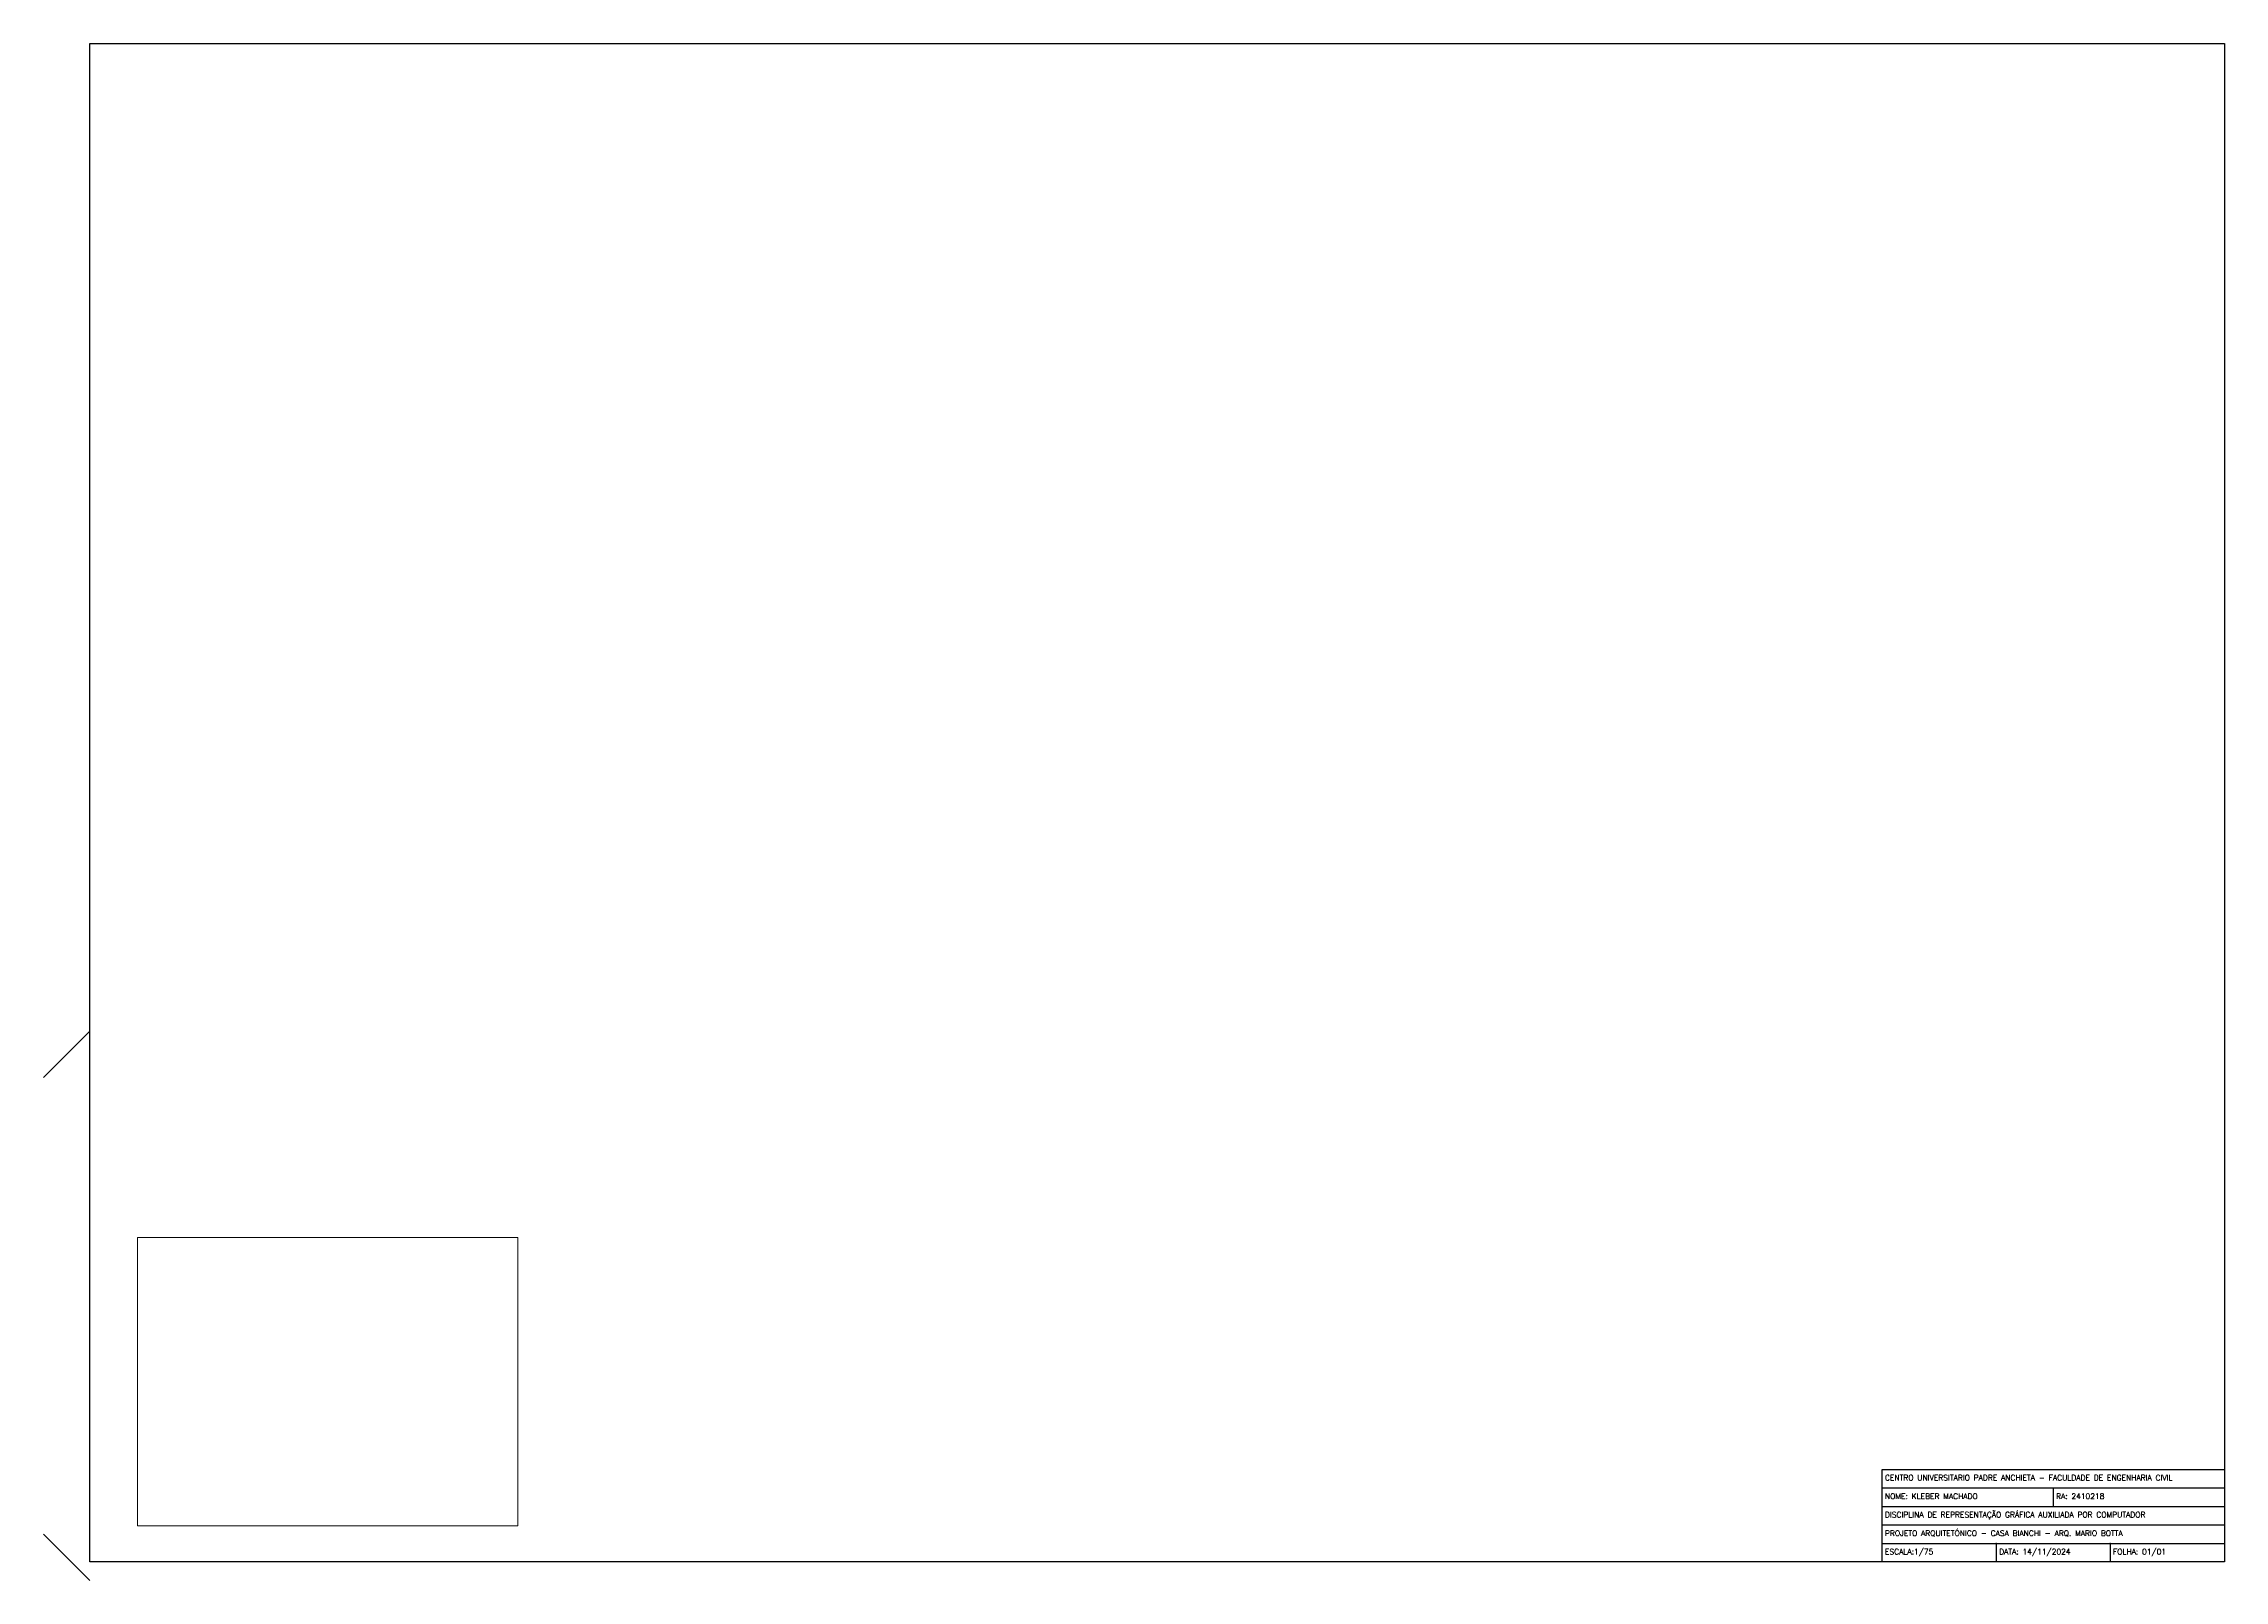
# Paper-space layout 'A0' of a CAD drawing. Header units: millimetres. Extents: x -25 to 1154, y -10 to 821.
import ezdxf

# ---------------------------------------------------------------- set-up
doc = ezdxf.new("R2010")
doc.units = ezdxf.units.MM
doc.layers.add('FL MARGEM', color=7, linetype='Continuous')
doc.styles.add('1.50', font='simplex.shx', dxfattribs={"height": 0.06})

# ---------------------------------------------------------------- blocks, each defined once
blk = doc.blocks.new('A$C14872236')
for p, q in [((-185, 0), (-185, 50)), ((-185, 50), (0, 50)), ((-185, 40), (0, 40)), ((-92.5, 40), (-92.5, 30)), ((-185, 30), (0, 30)), ((-185, 20), (0, 20)), ((-185, 10), (0, 10)), ((-123.3, 10), (-123.3, 0)), ((-61.7, 10), (-61.7, 0))]:
    blk.add_line(p, q)
for p in [(-185, 40), (-185, 30), (-185, 20), (-185, 10), (-123.3, 10), (-61.7, 10)]:
    blk.add_point(p)
at = {"char_height": 2.976, "attachment_point": 1, "style": '1.50'}
for s, insert in [('CENTRO UNIVERSITARIO PADRE ANCHIETA - FACULDADE DE ENGENHARIA CIVIL', (-183.5, 47)), ('NOME: KLEBER MACHADO', (-183.5, 37)), ('RA: 2410218', (-91, 37)), ('DISCIPLINA DE REPRESENTAÇÃO GRÁFICA AUXILIADA POR COMPUTADOR ', (-183.5, 27)), ('PROJETO ARQUITETÓNICO - CASA BIANCHI - ARQ. MARIO BOTTA', (-183.5, 17)), ('\\A1;ESCALA:1/75', (-183.5, 7)), ('\\A1;DATA: 14/11/2024', (-121.8, 7)), ('\\A1;FOLHA: 01/01', (-60.2, 7))]:
    blk.add_mtext_dynamic_manual_height_columns(s, width=784.494, gutter_width=1.27, heights=[28.8], dxfattribs=dict(at, insert=insert))

psp = doc.layouts.new('A0')

# ---------------------------------------------------------------- linework, layer by layer
psp.add_lwpolyline([(0, 821), (1154, 821), (1154, 0), (0, 0)], close=True)
at = {"layer": 'FL MARGEM'}
for p, q in [((0, 287), (-25, 262)), ((0, -10), (-25, 15))]:
    psp.add_line(p, q, dxfattribs=at)

# ---------------------------------------------------------------- block references
psp.add_blockref('A$C14872236', (1154, 0))

# ---------------------------------------------------------------- viewports
psp.add_viewport(center=(128.5, 97.5), size=(205.6, 156), view_center_point=(210, 148.5), view_height=321.213, dxfattribs=at)

doc.saveas('drawing.dxf')
